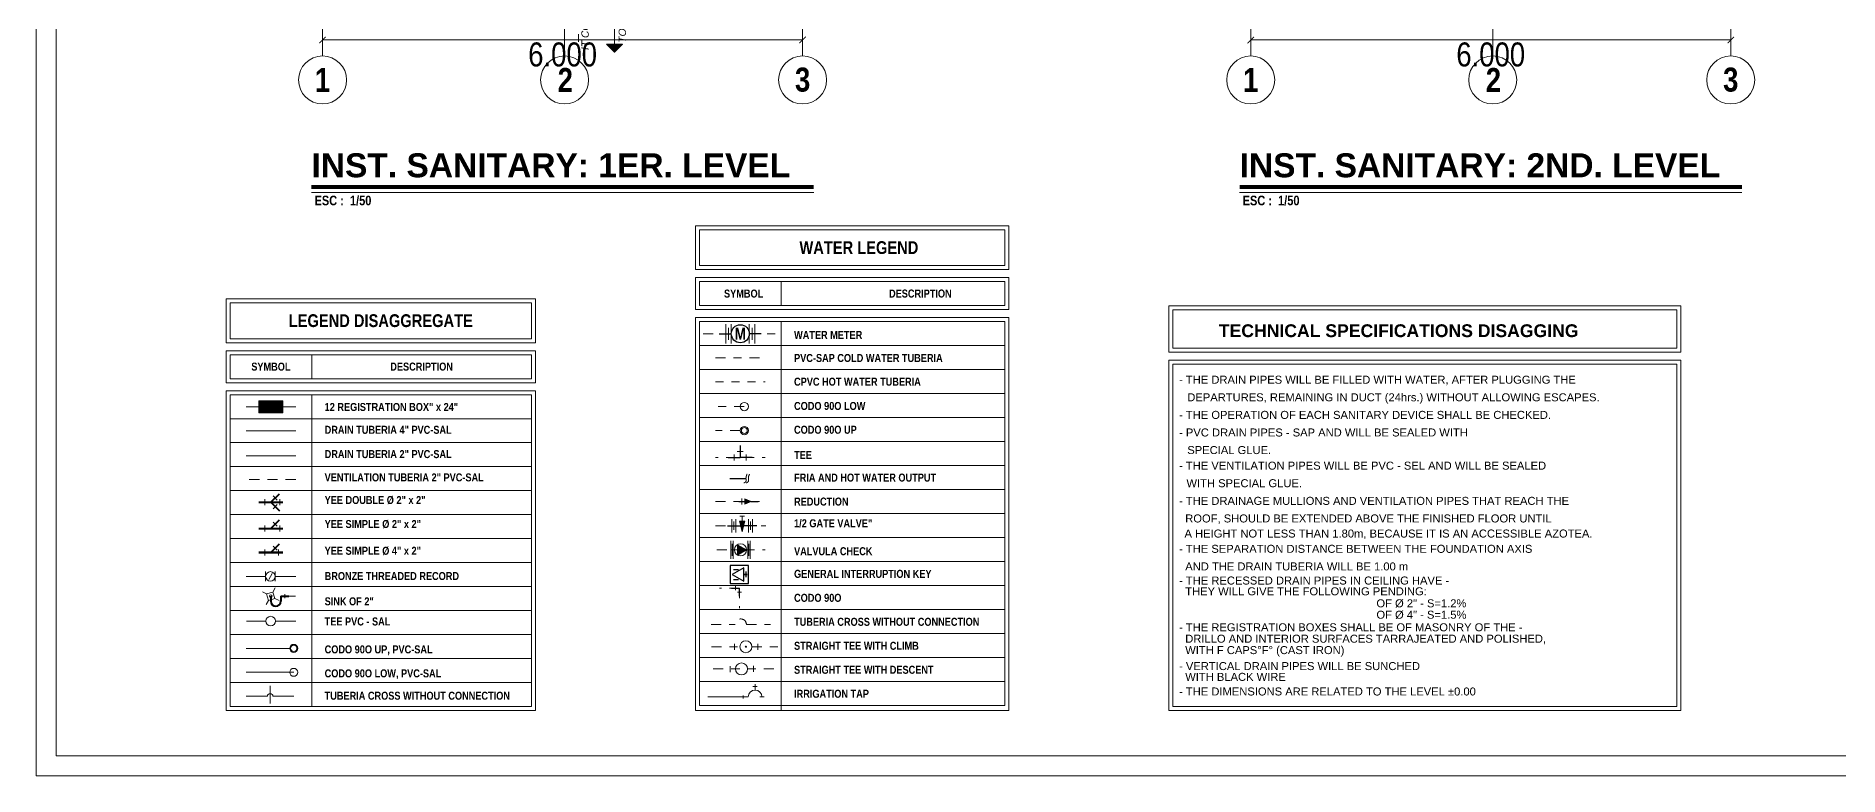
# Model space of a CAD drawing. Header units: millimetres. Extents: x 56 to 215, y 47 to 103.
# Drawn here: x 110.65 to 133.19, y 46.55 to 55.8 of the extents above; entities that cross this region are included whole.
import ezdxf
from ezdxf.enums import TextEntityAlignment as Align

# ---------------------------------------------------------------- set-up
doc = ezdxf.new("R2010")
doc.units = ezdxf.units.MM
for name, pattern in [('ACAD_ISO04W100', [30.5, 24, -3, 0.5, -3]), ('CONTINUA', [0]), ('DASHDOT2', [0.5, 0.25, -0.125, 0, -0.125]), ('DASHED', [19.05, 12.7, -6.35]), ('DIVIDE2', [0.625, 0.25, -0.125, 0, -0.125, 0, -0.125])]:
    doc.linetypes.add(name, pattern=pattern)
doc.layers.add('G_Acotación', color=171, linetype='Continuous')
for name, color, linetype, lineweight in [('G_Complemento', 30, 'Continuous', 20), ('G_Ejes', 253, 'Continuous', 20), ('G_Texto', 122, 'Continuous', 20), ('IS_Accesorios Desagüe', 3, 'Continuous', 20), ('IS_Agua Caliente', 22, 'DIVIDE2', 25), ('IS_Agua Fria', 140, 'DASHDOT2', 25), ('IS_Tuberia 2', 11, 'Continuous', 40), ('IS_Tuberia 4', 5, 'Continuous', 80)]:
    doc.layers.add(name, color=color, linetype=linetype, lineweight=lineweight)
doc.styles.add('Acotacion', font='ARIALN.TTF')
doc.styles.add('AMBIENTES', font='ARIALNB.TTF', dxfattribs={"height": 0.15})
doc.styles.add('ARIAL', font='ariali.ttf', dxfattribs={"height": 0.12})
doc.styles.add('Cotas', font='ARIALNB.TTF', dxfattribs={"height": 0.1})
doc.styles.add('Eje', font='ARIALNB.TTF', dxfattribs={"height": 0.3})
doc.styles.add('F-1', font='arial.ttf', dxfattribs={"height": 0.3})
doc.styles.add('Notas', font='ARIALNB.TTF', dxfattribs={"height": 0.15})
doc.styles.add('Titulo', font='arialbd.ttf', dxfattribs={"height": 0.2})
doc.dimstyles.new('Lenin_50', dxfattribs={"dimtxt": 0.3, "dimasz": 0.08, "dimexe": 0.15, "dimexo": 0.2, "dimgap": 0.03, "dimtad": 2, "dimtih": 1, "dimtoh": 1, "dimlfac": -1, "dimzin": 4, "dimdsep": 46, "dimtxsty": 'Acotacion', "dimblk": 'ARCHTICK', "dimcen": 0.08, "dimclrd": 256, "dimclre": 256, "dimclrt": 4, "dimazin": 1, "dimtm": 1e-09, "dimtfac": 1, "dimtmove": 2, "dimatfit": 2, "dimfxl": 1, "dimtolj": 1, "dimlwd": 13, "dimlwe": 18, "dimarcsym": 0})

# ---------------------------------------------------------------- blocks, each defined once
blk = doc.blocks.new('Eri')
blk.add_line((-1.7, 0), (0, 0))
blk.add_circle((-2, 0), 0.3)
at = {"color": 1, "style": 'Eje', "flags": 4}
blk.add_attdef('H', text='', height=0.3, dxfattribs=at).set_placement((-2, 0), align=Align.MIDDLE_CENTER)
blk = doc.blocks.new('_ArchTick')
at = {"color": 0, "linetype": 'ByBlock', "const_width": 0.15}
blk.add_lwpolyline([(-0.5, -0.5), (0.5, 0.5)], dxfattribs=at)
blk = doc.blocks.new('*D699')
at = {"layer": 'Defpoints', "color": 0, "transparency": 16777216}
for p in [(125.833, 57.253), (131.833, 57.253), (131.833, 55.753)]:
    blk.add_point(p, dxfattribs=at)
at = {"layer": 'G_Acotación', "lineweight": 18, "transparency": 16777216}
for p, q in [((125.833, 57.053), (125.833, 55.603)), ((131.833, 57.053), (131.833, 55.603))]:
    blk.add_line(p, q, dxfattribs=at)
at = {"layer": 'G_Acotación', "lineweight": 13, "transparency": 16777216}
blk.add_line((125.833, 55.753), (131.833, 55.753), dxfattribs=at)
at = {"layer": 'G_Acotación', "lineweight": 13, "transparency": 16777216, "xscale": 0.08, "yscale": 0.08, "zscale": 0.08, "rotation": 180}
blk.add_blockref('_ArchTick', (125.833, 55.753), dxfattribs=at)
at = {"layer": 'G_Acotación', "lineweight": 13, "transparency": 16777216, "xscale": 0.08, "yscale": 0.08, "zscale": 0.08}
blk.add_blockref('_ArchTick', (131.833, 55.753), dxfattribs=at)
at = {"layer": 'G_Acotación', "color": 4, "lineweight": 5, "transparency": 16777216, "insert": (128.833, 55.57), "char_height": 0.3, "attachment_point": 5, "style": 'Acotacion'}
blk.add_mtext('\\A1;6.000', dxfattribs=at)
blk = doc.blocks.new('*D713')
at = {"layer": 'Defpoints', "color": 0, "transparency": 16777216}
for p in [(114.233, 57.253), (120.233, 57.253), (120.233, 55.753)]:
    blk.add_point(p, dxfattribs=at)
at = {"layer": 'G_Acotación', "lineweight": 18, "transparency": 16777216}
for p, q in [((114.233, 57.053), (114.233, 55.603)), ((120.233, 57.053), (120.233, 55.603))]:
    blk.add_line(p, q, dxfattribs=at)
at = {"layer": 'G_Acotación', "lineweight": 13, "transparency": 16777216}
blk.add_line((114.233, 55.753), (120.233, 55.753), dxfattribs=at)
at = {"layer": 'G_Acotación', "lineweight": 13, "transparency": 16777216, "xscale": 0.08, "yscale": 0.08, "zscale": 0.08, "rotation": 180}
blk.add_blockref('_ArchTick', (114.233, 55.753), dxfattribs=at)
at = {"layer": 'G_Acotación', "lineweight": 13, "transparency": 16777216, "xscale": 0.08, "yscale": 0.08, "zscale": 0.08}
blk.add_blockref('_ArchTick', (120.233, 55.753), dxfattribs=at)
at = {"layer": 'G_Acotación', "color": 4, "lineweight": 5, "transparency": 16777216, "insert": (117.233, 55.57), "char_height": 0.3, "attachment_point": 5, "style": 'Acotacion'}
blk.add_mtext('\\A1;6.000', dxfattribs=at)
blk = doc.blocks.new('Titulo')
at = {"style": 'Titulo', "oblique": 20, "flags": 4}
blk.add_attdef('TITULO', (0.026, 0.189), '', height=0.3, dxfattribs=at)
at = {"oblique": 20, "flags": 4}
blk.add_attdef('ESCALA', (0.26, -0.101), '', height=0.11, dxfattribs=at)
blk = doc.blocks.new('Medidor')
at = {"lineweight": 30}
for p, q in [((-0.175, 0), (-0.075, 0)), ((0.175, 0), (0.075, 0))]:
    blk.add_line(p, q, dxfattribs=at)
at = {"lineweight": 20}
for p, q in [((-0.122, 0.08), (-0.122, -0.08)), ((-0.099, 0.05), (-0.099, -0.05)), ((-0.075, 0.08), (-0.075, -0.08)), ((0.075, 0.08), (0.075, -0.08)), ((0.099, 0.05), (0.099, -0.05)), ((0.122, 0.08), (0.122, -0.08))]:
    blk.add_line(p, q, dxfattribs=at)
at = {"lineweight": 30}
blk.add_circle((0, 0), 0.075, dxfattribs=at)
blk = doc.blocks.new('Subida agua')
blk.add_circle((0, 0), 0.035)
blk = doc.blocks.new('Tee')
at = {"lineweight": 30}
for p in [(-0.1, 0), (0, 0.1), (0.1, 0)]:
    blk.add_line(p, (0, 0), dxfattribs=at)
at = {"lineweight": 20}
for p, q in [((-0.05, 0.025), (-0.05, -0.025)), ((-0.025, 0.05), (0.025, 0.05)), ((0.05, 0.025), (0.05, -0.025))]:
    blk.add_line(p, q, dxfattribs=at)
blk = doc.blocks.new('Salida agua')
blk.add_line((0, 0), (0, 0.1))
at = {"lineweight": 20}
for points in [[(-0.027, 0.102), (-0.021, 0.113), (0, 0.115), (0.015, 0.117), (0.028, 0.122)], [(-0.027, 0.087), (-0.021, 0.098), (0, 0.1), (0.015, 0.102), (0.028, 0.107)]]:
    blk.add_spline(points, degree=3, dxfattribs=at)
blk = doc.blocks.new('Valvula de compuerta')
blk.add_hatch(color=256).paths.add_polyline_path([(0, -0.073), (0.033, 0.055), (-0.033, 0.055)])
at = {"lineweight": 30}
for p, q in [((-0.175, 0), (-0.019, 0)), ((0.175, 0), (0.021, 0))]:
    blk.add_line(p, q, dxfattribs=at)
for p, q in [((-0.122, 0.08), (-0.122, -0.08)), ((-0.099, 0.05), (-0.099, -0.05)), ((-0.075, 0.08), (-0.075, -0.08)), ((-0.028, 0.116), (0.028, 0.116)), ((0, 0.055), (0, 0.116)), ((0.075, 0.08), (0.075, -0.08)), ((0.099, 0.05), (0.099, -0.05)), ((0.122, 0.08), (0.122, -0.08))]:
    blk.add_line(p, q)
blk.add_lwpolyline([(0, -0.073), (-0.033, 0.055), (0.033, 0.055), (0, -0.073)])
blk = doc.blocks.new('Valvula check')
h = blk.add_hatch(color=256)
h.paths.add_polyline_path([(0, 0.05), (0, -0.025), (0.043, -0.025)])
h.paths.add_polyline_path([(0, 0.05), (-0.043, -0.025), (0, -0.025)])
for p, q in [((-0.075, 0.08), (0.075, 0.08)), ((-0.075, 0.06), (0.075, 0.06)), ((-0.05, 0.07), (0.05, 0.07)), ((0, 0.08), (0, -0.08)), ((-0.075, -0.06), (0.075, -0.06)), ((-0.075, -0.08), (0.075, -0.08)), ((-0.05, -0.07), (0.05, -0.07))]:
    blk.add_line(p, q)
blk.add_lwpolyline([(0, 0.05), (-0.043, -0.025), (0.043, -0.025)], close=True)
blk.add_circle((0, 0), 0.05)
blk = doc.blocks.new('Reducción')
blk.add_hatch(color=256).paths.add_polyline_path([(0.079, 0), (0.025, 0.023), (0.025, -0.023)])
at = {"lineweight": 30}
for p, q in [((-0.025, 0), (0.025, 0)), ((0.079, 0), (0.136, 0))]:
    blk.add_line(p, q, dxfattribs=at)
blk.add_line((0, 0.025), (0, -0.025))
blk.add_lwpolyline([(0.079, 0), (0.025, 0.023), (0.025, -0.023)], close=True)
blk = doc.blocks.new('CAJA REG 12x24')
at = {"lineweight": 9}
h = blk.add_hatch(dxfattribs=at)
h.set_pattern_fill('LINE', color=11, scale=0.1, angle=45, style=0)
h.set_pattern_definition([(45, (-80.024122, -246.311771), (-0.00883883476, 0.00883883476), [])])
h.paths.add_polyline_path([(-0.01, 0.29), (-0.29, 0.29), (-0.29, -0.29), (-0.01, -0.29)])
at = {"color": 20, "lineweight": 20}
for p, q in [((0, 0.3), (-0.3, 0.3)), ((-0.3, 0.3), (-0.3, -0.3)), ((0, 0.3), (0, -0.3)), ((0, -0.3), (-0.3, -0.3))]:
    blk.add_line(p, q, dxfattribs=at)
at = {"color": 11, "lineweight": 9}
for p, q in [((-0.29, 0.29), (-0.29, -0.29)), ((-0.01, 0.29), (-0.29, 0.29)), ((-0.01, 0.29), (-0.01, -0.29)), ((-0.01, -0.29), (-0.29, -0.29))]:
    blk.add_line(p, q, dxfattribs=at)
blk = doc.blocks.new('Yee simple 4-2')
at = {"lineweight": 80}
blk.add_line((-0.1, 0), (0.1, 0), dxfattribs=at)
at = {"lineweight": 20}
for p, q in [((-0.05, -0.025), (-0.05, 0.025)), ((0.053, 0.018), (0.018, 0.053)), ((0.063, -0.025), (0.063, 0.025))]:
    blk.add_line(p, q, dxfattribs=at)
at = {"lineweight": 40}
blk.add_line((0, 0), (0.071, 0.071), dxfattribs=at)
blk = doc.blocks.new('Yee simple 2-2')
at = {"lineweight": 40}
for p, q in [((-0.1, 0), (0.1, 0)), ((0, 0), (0.071, 0.071))]:
    blk.add_line(p, q, dxfattribs=at)
at = {"lineweight": 20}
for p, q in [((-0.05, -0.025), (-0.05, 0.025)), ((0.053, 0.018), (0.018, 0.053)), ((0.075, -0.025), (0.075, 0.025))]:
    blk.add_line(p, q, dxfattribs=at)
blk = doc.blocks.new('Registro roscado')
for p, q in [((-0.05, 0.05), (-0.05, -0.05)), ((-0.018, -0.032), (0.018, 0.032)), ((0.05, 0.05), (0.05, -0.05))]:
    blk.add_line(p, q)
at = {"lineweight": 20}
blk.add_circle((0, 0), 0.05, dxfattribs=at)
blk = doc.blocks.new('Sumidero')
at = {"lineweight": 20}
for p, q in [((0.055, 0.229), (0.028, 0.177)), ((-0.104, 0.18), (-0.052, 0.153)), ((-0.028, 0.073), (-0.055, 0.021)), ((0.052, 0.097), (0.104, 0.07)), ((-0.025, -0.05), (0.025, -0.05))]:
    blk.add_line(p, q, dxfattribs=at)
at = {"lineweight": 40}
for p, q in [((0, 0.125), (-0.063, 0.125)), ((0, 0), (-0.063, 0)), ((0, 0), (0, -0.1))]:
    blk.add_line(p, q, dxfattribs=at)
at = {"lineweight": 20}
blk.add_lwpolyline([(-0.028, 0.073), (0.052, 0.097), (0.028, 0.177), (-0.052, 0.153)], close=True, dxfattribs=at)
blk.add_circle((0, 0.125), 0.0165, dxfattribs=at)
at = {"lineweight": 40}
blk.add_arc((-0.063, 0.062), 0.0625, 90, 270, dxfattribs=at)
blk = doc.blocks.new('Subida desague')
blk.add_circle((0, 0), 0.05)
blk = doc.blocks.new('Llave_General')
for p, q in [((-0.075, 0.174), (-0.012, 0.174)), ((-0.075, 0.051), (-0.012, 0.051)), ((0.08, 0.149), (0.08, 0.077))]:
    blk.add_line(p, q)
at = {"lineweight": 35}
blk.add_line((0.055, 0.113), (0.099, 0.113), dxfattribs=at)
at = {"linetype": 'ByBlock', "lineweight": 30, "ltscale": 0.5}
blk.add_lwpolyline([(-0.113, 0), (0.113, 0), (0.113, 0.226), (-0.113, 0.226)], close=True, dxfattribs=at)
at = {"linetype": 'Continuous'}
blk.add_lwpolyline([(-0.088, 0.113), (0.055, 0.03), (0.055, 0.196)], close=True, dxfattribs=at)
blk = doc.blocks.new('Codo 90')
at = {"lineweight": 30}
for p in [(0.1, 0), (0, -0.1)]:
    blk.add_line(p, (0, 0), dxfattribs=at)
for p, q in [((0.05, 0.025), (0.05, -0.025)), ((0.025, -0.05), (-0.025, -0.05))]:
    blk.add_line(p, q)

msp = doc.modelspace()

# ---------------------------------------------------------------- hatches: boundary and pattern name
at = {"layer": 'IS_Accesorios Desagüe', "lineweight": 5, "ltscale": 0.5}
h = msp.add_hatch(dxfattribs=at)
h.set_pattern_fill('LINE', color=6, scale=0.05, angle=45, style=0)
h.set_pattern_definition([(135, (-26.462325, 16.5667846), (0.00441941738, 0.00441941738), [])])
h.paths.add_polyline_path([(117.9828, 55.6989), (117.7828, 55.6989), (117.8828, 55.5989)])

# ---------------------------------------------------------------- linework, layer by layer
at = {"lineweight": 5}
for points in [[(151.7019, 46.547), (151.7019, 74.1029), (110.6519, 74.1029), (110.6519, 46.547)], [(151.4519, 46.797), (151.4519, 73.8529), (110.9019, 73.8529), (110.9019, 46.797)]]:
    msp.add_lwpolyline(points, close=True, dxfattribs=at)
at = {"layer": 'G_Complemento', "lineweight": 5}
for p, q in [((119.9643, 52.4302), (119.9643, 52.7302)), ((119.9643, 52.2302), (119.9643, 47.3663)), ((118.9439, 51.9302), (122.761, 51.9302)), ((114.0972, 51.5163), (114.0972, 51.8163)), ((118.9439, 51.6302), (122.761, 51.6302)), ((113.0768, 51.3163), (113.0768, 47.4163)), ((114.0972, 51.3163), (114.0972, 47.4163)), ((116.8439, 51.3163), (116.8439, 47.4163)), ((118.9439, 51.3302), (122.761, 51.3302)), ((113.0768, 51.0163), (116.8439, 51.0163)), ((118.9439, 51.0302), (122.761, 51.0302)), ((113.0768, 50.7163), (116.8439, 50.7163)), ((118.9439, 50.7302), (122.761, 50.7302)), ((113.0768, 50.4163), (116.8439, 50.4163)), ((118.9439, 50.4302), (122.761, 50.4302)), ((113.0768, 50.1163), (116.8439, 50.1163)), ((118.9439, 50.1302), (122.761, 50.1302)), ((113.0768, 49.8163), (116.8439, 49.8163)), ((118.9439, 49.8302), (122.761, 49.8302)), ((113.0768, 49.5163), (116.8439, 49.5163)), ((118.9439, 49.5302), (122.761, 49.5302)), ((113.0768, 49.2163), (116.8439, 49.2163)), ((113.0768, 48.9163), (116.8439, 48.9163)), ((118.9439, 48.9302), (122.761, 48.9302)), ((113.0768, 48.6163), (116.8439, 48.6163)), ((118.9439, 48.6302), (122.761, 48.6302)), ((113.0768, 48.3163), (116.8439, 48.3163)), ((118.9439, 48.3302), (122.761, 48.3302)), ((113.0768, 48.0163), (116.8439, 48.0163)), ((118.9439, 48.0302), (122.761, 48.0302)), ((113.0768, 47.7163), (116.8439, 47.7163)), ((118.9439, 47.7302), (122.761, 47.7302)), ((118.9439, 47.4302), (122.761, 47.4302))]:
    msp.add_line(p, q, dxfattribs=at)
at = {"layer": 'G_Complemento', "lineweight": 5, "ltscale": 0.25}
for p, q in [((124.859, 52.3792), (131.159, 52.3792)), ((124.859, 52.3789), (124.859, 51.8968)), ((131.159, 52.3792), (131.159, 51.897)), ((124.859, 51.897), (131.159, 51.897))]:
    msp.add_line(p, q, dxfattribs=at)
at = {"layer": 'G_Complemento', "color": 2, "lineweight": 5, "ltscale": 0.25}
for p, q in [((124.861, 51.697), (124.861, 47.4163)), ((124.861, 51.697), (131.161, 51.697)), ((131.161, 51.697), (131.161, 47.4163)), ((124.861, 47.4163), (131.161, 47.4163))]:
    msp.add_line(p, q, dxfattribs=at)
at = {"layer": 'G_Complemento', "color": 7, "lineweight": 5}
for points in [[(118.8939, 52.8802), (122.811, 52.8802), (122.811, 53.4302), (118.8939, 53.4302)], [(118.8939, 52.3802), (122.811, 52.3802), (122.811, 52.7802), (118.8939, 52.7802)], [(113.0268, 51.9663), (116.8939, 51.9663), (116.8939, 52.5163), (113.0268, 52.5163)], [(118.8939, 52.2802), (122.811, 52.2802), (122.811, 47.3663), (118.8939, 47.3663)], [(124.809, 51.847), (131.209, 51.847), (131.209, 52.4292), (124.809, 52.4292)], [(113.0268, 51.4663), (116.8939, 51.4663), (116.8939, 51.8663), (113.0268, 51.8663)], [(124.811, 47.3663), (131.211, 47.3663), (131.211, 51.747), (124.811, 51.747)], [(113.0268, 51.3663), (116.8939, 51.3663), (116.8939, 47.3663), (113.0268, 47.3663)]]:
    msp.add_lwpolyline(points, close=True, dxfattribs=at)
at = {"layer": 'G_Complemento', "lineweight": 5}
for points in [[(118.9439, 52.9302), (122.761, 52.9302), (122.761, 53.3802), (118.9439, 53.3802)], [(118.9439, 52.4302), (122.761, 52.4302), (122.761, 52.7302), (118.9439, 52.7302)], [(113.0768, 52.0163), (116.8439, 52.0163), (116.8439, 52.4663), (113.0768, 52.4663)], [(124.859, 51.897), (131.159, 51.897), (131.159, 52.3792), (124.859, 52.3792)], [(118.9439, 52.2302), (122.761, 52.2302), (122.761, 49.2302), (118.9439, 49.2302)], [(113.0768, 51.5163), (116.8439, 51.5163), (116.8439, 51.8163), (113.0768, 51.8163)], [(118.9439, 51.6302), (122.761, 51.6302), (122.761, 47.4302), (118.9439, 47.4302)], [(124.861, 47.4163), (131.161, 47.4163), (131.161, 51.697), (124.861, 51.697)], [(113.0768, 51.3163), (116.8439, 51.3163), (116.8439, 47.4163), (113.0768, 47.4163)]]:
    msp.add_lwpolyline(points, close=True, dxfattribs=at)
at = {"layer": 'G_Texto', "lineweight": 5, "const_width": 0.05}
for points in [[(114.0942, 53.9146), (120.3714, 53.9146)], [(125.6942, 53.9146), (131.9714, 53.9146)]]:
    msp.add_lwpolyline(points, dxfattribs=at)
at = {"layer": 'G_Texto', "lineweight": 5}
for points in [[(114.0942, 53.8463), (120.3714, 53.8463)], [(125.6942, 53.8463), (131.9714, 53.8463)]]:
    msp.add_lwpolyline(points, dxfattribs=at)
at = {"layer": 'IS_Accesorios Desagüe', "linetype": 'ACAD_ISO04W100', "lineweight": 5, "ltscale": 0.01}
for p, q in [((119.3831, 48.1988), (119.3831, 48.1238)), ((119.6729, 48.201), (119.6729, 48.126)), ((119.3283, 47.9212), (119.3283, 47.8462)), ((119.6181, 47.9234), (119.6181, 47.8484))]:
    msp.add_line(p, q, dxfattribs=at)
at = {"layer": 'IS_Accesorios Desagüe', "lineweight": 5}
for p, q in [((119.4899, 47.5531), (119.4899, 47.5161)), ((119.6661, 47.6664), (119.6115, 47.6664)), ((119.6388, 47.6219), (119.6388, 47.6945)), ((119.0493, 47.5361), (119.553, 47.5361)), ((119.7519, 47.5361), (119.6973, 47.5361))]:
    msp.add_line(p, q, dxfattribs=at)
at = {"layer": 'IS_Accesorios Desagüe', "linetype": 'CONTINUA', "lineweight": 5}
msp.add_lwpolyline([(117.9828, 55.6989), (117.7828, 55.6989), (117.7828, 55.6989), (117.8828, 55.5989), (117.9828, 55.6989)], dxfattribs=at)
at = {"layer": 'IS_Accesorios Desagüe', "linetype": 'Continuous', "lineweight": 5, "ltscale": 0.13}
for centre in [(119.5237, 48.1635), (119.4689, 47.8859)]:
    msp.add_circle(centre, 0.075, dxfattribs=at)
at = {"layer": 'IS_Accesorios Desagüe', "linetype": 'ACAD_ISO04W100', "lineweight": 5, "ltscale": 0.13}
msp.add_circle((119.5237, 48.1635), 0.00704, dxfattribs=at)
at = {"layer": 'IS_Accesorios Desagüe', "lineweight": 5}
msp.add_arc((119.6388, 47.5361), 0.0858, 0, 180, dxfattribs=at)
at = {"layer": 'IS_Agua Caliente', "lineweight": 5, "ltscale": 0.2}
msp.add_line((119.1439, 51.4781), (119.7643, 51.4781), dxfattribs=at)
at = {"layer": 'IS_Agua Fria', "lineweight": 5, "ltscale": 0.4}
msp.add_line((117.4328, 69.2279), (117.4328, 55.6205), dxfattribs=at)
at = {"layer": 'IS_Agua Fria', "lineweight": 5, "ltscale": 0.5}
for p, q in [((118.9888, 52.0781), (119.3416, 52.0781)), ((119.5666, 52.0781), (119.9194, 52.0781)), ((119.1439, 51.7781), (119.7643, 51.7781)), ((119.5041, 51.1674), (119.1439, 51.1674)), ((119.4516, 50.8674), (119.1439, 50.8674)), ((119.4041, 50.5318), (119.1439, 50.5318)), ((119.5041, 50.5318), (119.7643, 50.5318)), ((119.1445, 49.9796), (119.7711, 49.9796)), ((119.1439, 49.6763), (119.3755, 49.6763)), ((119.4916, 49.6763), (119.7711, 49.6763)), ((119.1589, 49.3763), (119.4061, 49.3761)), ((119.5067, 49.3763), (119.7643, 49.3763)), ((119.4421, 48.8971), (119.1921, 48.8971)), ((119.4421, 48.8971), (119.4421, 48.6471)), ((119.0957, 48.1635), (119.4487, 48.1635)), ((119.5987, 48.1635), (119.9643, 48.1635)), ((119.1142, 47.8859), (119.5439, 47.8859)), ((119.872, 47.8859), (119.3939, 47.8859))]:
    msp.add_line(p, q, dxfattribs=at)
msp.add_lwpolyline([(119.0887, 48.441), (119.3887, 48.441, -1), (119.5303, 48.441), (119.8303, 48.441)], format="xyb", dxfattribs=at)
at = {"layer": 'IS_Tuberia 2', "lineweight": 5}
for p, q in [((113.8972, 50.5535), (113.2768, 50.5535)), ((113.2768, 49.0434), (113.5212, 49.0434)), ((113.6412, 49.0434), (113.8972, 49.0434)), ((113.7097, 48.7952), (113.8938, 48.7952)), ((113.2801, 48.4847), (113.5245, 48.4847)), ((113.6445, 48.4847), (113.9005, 48.4847)), ((113.2768, 48.1434), (113.8226, 48.1434)), ((113.2768, 47.8434), (113.8726, 47.8434))]:
    msp.add_line(p, q, dxfattribs=at)
at = {"layer": 'IS_Tuberia 2', "linetype": 'DASHED', "lineweight": 5, "ltscale": 0.01}
msp.add_line((113.8972, 50.2535), (113.2768, 50.2535), dxfattribs=at)
at = {"layer": 'IS_Tuberia 4', "color": 1, "lineweight": 5}
msp.add_line((117.8828, 57.2529), (117.8828, 55.6989), dxfattribs=at)
at = {"layer": 'IS_Tuberia 4', "lineweight": 5, "ltscale": 0.009}
for p, q in [((113.2768, 51.1642), (113.437, 51.1642)), ((113.737, 51.1642), (113.8972, 51.1642)), ((113.2768, 50.8642), (113.8972, 50.8642))]:
    msp.add_line(p, q, dxfattribs=at)
at = {"layer": 'IS_Tuberia 4', "lineweight": 5}
msp.add_line((113.5777, 47.6732), (113.5777, 47.4516), dxfattribs=at)
at = {"layer": 'IS_Tuberia 4', "lineweight": 5, "ltscale": 0.0095}
for p, q in [((113.2768, 47.5434), (113.5427, 47.5434)), ((113.6127, 47.5434), (113.8726, 47.5434))]:
    msp.add_line(p, q, dxfattribs=at)
msp.add_arc((113.5777, 47.5434), 0.035, 0, 180, dxfattribs=at)

# ---------------------------------------------------------------- block references
at = {"lineweight": 5}
msp.add_blockref('Llave_General', (119.4421, 48.9552), dxfattribs=at)
at = {"layer": 'G_Ejes', "lineweight": 5}
ref = msp.add_blockref('Eri', (114.2328, 57.2529), dxfattribs=dict(at, rotation=90))
ref.add_attrib('H', '1', dxfattribs={"layer": '0', "color": 1, "height": 0.3, "style": 'Eje', "flags": 4}).set_placement((114.2328, 55.2529), align=Align.MIDDLE_CENTER)
ref = msp.add_blockref('Eri', (117.2578, 57.2529), dxfattribs=dict(at, xscale=-1, rotation=270))
ref.add_attrib('H', '2', dxfattribs={"layer": '0', "color": 1, "height": 0.3, "style": 'Eje', "flags": 4}).set_placement((117.2664, 55.2529), align=Align.MIDDLE_CENTER)
ref = msp.add_blockref('Eri', (120.2328, 57.2529), dxfattribs=dict(at, rotation=90))
ref.add_attrib('H', '3', dxfattribs={"layer": '0', "color": 1, "height": 0.3, "style": 'Eje', "flags": 4}).set_placement((120.2328, 55.258), align=Align.MIDDLE_CENTER)
ref = msp.add_blockref('Eri', (125.8328, 57.2529), dxfattribs=dict(at, rotation=90))
ref.add_attrib('H', '1', dxfattribs={"layer": '0', "color": 1, "height": 0.3, "style": 'Eje', "flags": 4}).set_placement((125.8328, 55.2529), align=Align.MIDDLE_CENTER)
ref = msp.add_blockref('Eri', (128.8578, 57.2529), dxfattribs=dict(at, xscale=-1, rotation=270))
ref.add_attrib('H', '2', dxfattribs={"layer": '0', "color": 1, "height": 0.3, "style": 'Eje', "flags": 4}).set_placement((128.8664, 55.2529), align=Align.MIDDLE_CENTER)
ref = msp.add_blockref('Eri', (131.8328, 57.2529), dxfattribs=dict(at, rotation=90))
ref.add_attrib('H', '3', dxfattribs={"layer": '0', "color": 1, "height": 0.3, "style": 'Eje', "flags": 4}).set_placement((131.8328, 55.258), align=Align.MIDDLE_CENTER)
at = {"layer": 'G_Texto', "lineweight": 5}
ref = msp.add_blockref('Titulo', (114.0942, 53.8463), dxfattribs=at)
ref.add_attrib('TITULO', 'INST. SANITARY: 1ER. LEVEL', (114.0942, 54.0357), dxfattribs={"layer": '0', "height": 0.3, "style": 'Titulo', "flags": 4})
ref.add_attrib('ESCALA', ' ESC :  1/50', (114.0942, 53.6854), dxfattribs={"layer": '0', "height": 0.12, "style": 'Cotas', "flags": 4})
ref = msp.add_blockref('Titulo', (125.6942, 53.8463), dxfattribs=at)
ref.add_attrib('TITULO', 'INST. SANITARY: 2ND. LEVEL', (125.6942, 54.0357), dxfattribs={"layer": '0', "height": 0.3, "style": 'Titulo', "flags": 4})
ref.add_attrib('ESCALA', ' ESC :  1/50', (125.6942, 53.6854), dxfattribs={"layer": '0', "height": 0.12, "style": 'Cotas', "flags": 4})
at = {"layer": 'IS_Accesorios Desagüe', "lineweight": 5}
for name, p, xscale, yscale, zscale, rotation in [('Medidor', (119.4541, 52.0781), 1.5, 1.5, 1.5, 180.000000000013), ('CAJA REG 12x24', (113.587, 51.0892), 0.5, 0.5, 0.5, 270), ('Tee', (119.4541, 50.5318), -1.5, 1.5, 1.5, 359.9999999999962), ('Yee simple 2-2', (113.587, 49.97), -1.5, 1.5, 1.5, 180), ('Reducción', (119.473, 49.9796), -1.5, 1.5, 1.5, 180), ('Yee simple 4-2', (113.587, 49.3434), -1.5, -1.5, 1.5, 180), ('Valvula check', (119.4561, 49.3755), 1.5, 1.5, 1.5, 270), ('Registro roscado', (113.5812, 49.0429), 1.199999999999977, 1.199999999999977, 1.5, 359.9300369422515)]:
    msp.add_blockref(name, p, dxfattribs=dict(at, xscale=xscale, yscale=yscale, zscale=zscale, rotation=rotation))
for name, p, xscale, yscale, zscale in [('Subida agua', (119.5041, 51.1674), 1.5, 1.5, 1.5), ('Subida agua', (119.5041, 50.8674), 1.5, 1.5, 1.5), ('Subida agua', (119.5041, 50.8674), 1.049999999999955, 1.049999999999955, 1.049999999999955), ('Yee simple 2-2', (113.587, 49.97), 1.5, 1.5, 1.5), ('Yee simple 2-2', (113.587, 49.6434), 1.5, 1.5, 1.5), ('Valvula de compuerta', (119.4768, 49.6763), 1.049999999999955, 1.049999999999955, 1.2), ('Subida desague', (113.5845, 48.4842), 1.200000000000045, 1.200000000000045, 1.200000000000045), ('Subida desague', (113.8726, 48.1434), 0.7999999999999545, 0.7999999999999545, 0.7999999999999545)]:
    msp.add_blockref(name, p, dxfattribs=dict(at, xscale=xscale, yscale=yscale, zscale=zscale))
for name, p, rotation in [('Sumidero', (113.7097, 48.7952), 89.96685991421539), ('Codo 90', (119.4421, 48.8971), 270.0002453712057)]:
    msp.add_blockref(name, p, dxfattribs=dict(at, rotation=rotation))
at = {"layer": 'IS_Accesorios Desagüe', "lineweight": 5, "xscale": -1, "rotation": 359.999999999996}
for p in [(113.8726, 48.1434), (113.8726, 48.1434), (113.8726, 47.8434), (113.8726, 47.8434)]:
    msp.add_blockref('Subida desague', p, dxfattribs=at)
at = {"layer": 'IS_Agua Fria', "lineweight": 5, "ltscale": 0.5, "xscale": -2, "yscale": 2, "zscale": 2, "rotation": 270}
msp.add_blockref('Salida agua', (119.3249, 50.2674), dxfattribs=at)

# ---------------------------------------------------------------- texts
at = {"layer": 'G_Texto', "color": 7, "linetype": 'CONTINUA', "lineweight": 5, "style": 'ARIAL'}
for s, p in [('IT COMES FROM THE MAIN NETWORK', (117.5597, 55.6274)), ('TO THE MAIN MATRIX', (118.0248, 55.7188))]:
    msp.add_text(s, height=0.092, rotation=90, dxfattribs=at).set_placement(p)
at = {"layer": 'G_Texto', "lineweight": 5, "style": 'Cotas'}
for s, p in [('WATER METER', (120.1259, 52.0636)), ('PVC-SAP COLD WATER TUBERIA', (120.1259, 51.7753)), ('CPVC HOT WATER TUBERIA', (120.1259, 51.4788)), ('12 REGISTRATION BOX" x 24" ', (114.2588, 51.1626)), ('CODO 90O LOW', (120.1259, 51.1754)), ('DRAIN TUBERIA 4" PVC-SAL', (114.2588, 50.8771)), ('CODO 90O UP', (120.1259, 50.8777)), ('DRAIN TUBERIA 2" PVC-SAL', (114.2588, 50.5732)), ('TEE', (120.1259, 50.5626)), ('VENTILATION TUBERIA 2" PVC-SAL', (114.2588, 50.2817)), ('FRIA AND HOT WATER OUTPUT ', (120.1259, 50.2793)), ('YEE DOUBLE Ø 2" x 2"', (114.2588, 49.9988)), ('REDUCTION', (120.1259, 49.9793)), ('YEE SIMPLE Ø 2" x 2"', (114.2588, 49.6988)), ('1/2 GATE VALVE"', (120.1259, 49.7079)), ('YEE SIMPLE Ø 4" x 2"', (114.2588, 49.3639)), ('VALVULA CHECK', (120.1259, 49.3584)), ('GENERAL INTERRUPTION KEY', (120.1259, 49.0754)), ('BRONZE THREADED RECORD', (114.2588, 49.0478)), ('SINK OF 2"', (114.2588, 48.7314)), ('CODO 90O ', (120.1259, 48.7754)), ('TEE PVC - SAL', (114.2588, 48.4796)), ('TUBERIA CROSS WITHOUT CONNECTION', (120.1259, 48.4754)), ('STRAIGHT TEE WITH CLIMB', (120.1259, 48.1754)), ('CODO 90O UP, PVC-SAL', (114.2588, 48.1304)), ('CODO 90O LOW, PVC-SAL', (114.2588, 47.8304)), ('STRAIGHT TEE WITH DESCENT', (120.1259, 47.8754)), ('TUBERIA CROSS WITHOUT CONNECTION', (114.2588, 47.5507)), ('IRRIGATION TAP', (120.1259, 47.5754))]:
    msp.add_text(s, height=0.1, dxfattribs=at).set_placement(p, align=Align.MIDDLE_LEFT)
at = {"layer": 'G_Texto', "lineweight": 5, "style": 'AMBIENTES', "width": 1.2}
msp.add_text('TECHNICAL SPECIFICATIONS DISAGGING', height=0.16, rotation=360, dxfattribs=at).set_placement((125.4345, 52.0366))
at = {"layer": 'G_Texto', "lineweight": 5, "ltscale": 0.25, "style": 'F-1'}
for s, p in [('- THE DRAIN PIPES WILL BE FILLED WITH WATER, AFTER PLUGGING THE', (124.9376, 51.4536)), ('DEPARTURES, REMAINING IN DUCT (24hrs.) WITHOUT ALLOWING ESCAPES.', (125.0405, 51.2336)), ('- THE OPERATION OF EACH SANITARY DEVICE SHALL BE CHECKED.', (124.9376, 51.0136)), ('- PVC DRAIN PIPES - SAP AND WILL BE SEALED WITH', (124.9376, 50.7936)), ('- THE VENTILATION PIPES WILL BE PVC - SEL AND WILL BE SEALED ', (124.9376, 50.3788)), ('SPECIAL GLUE.', (125.0405, 50.5736)), ('WITH SPECIAL GLUE.', (125.0302, 50.1588)), ('- THE DRAINAGE MULLIONS AND VENTILATION PIPES THAT REACH THE', (124.9376, 49.9382)), ('ROOF, SHOULD BE EXTENDED ABOVE THE FINISHED FLOOR UNTIL', (125.0149, 49.7182)), ('A HEIGHT NOT LESS THAN 1.80m, BECAUSE IT IS AN ACCESSIBLE AZOTEA.', (125.0054, 49.5294)), ('- THE SEPARATION DISTANCE BETWEEN THE FOUNDATION AXIS', (124.9376, 49.3382)), ('AND THE DRAIN TUBERIA WILL BE 1.00 m', (125.0149, 49.1182)), ('- THE RECESSED DRAIN PIPES IN CEILING HAVE -', (124.9376, 48.9417)), ('THEY WILL GIVE THE FOLLOWING PENDING:', (125.0149, 48.8068)), ('OF %%C 2" - S=1.2%', (127.4044, 48.6565)), ('- THE REGISTRATION BOXES SHALL BE OF MASONRY OF THE -', (124.9376, 48.3568)), ('OF %%C 4" - S=1.5%', (127.4044, 48.5139)), ('DRILLO AND INTERIOR SURFACES TARRAJEATED AND POLISHED,', (125.0149, 48.2141)), ('WITH F CAPS%%DF%%D (CAST IRON)', (125.0149, 48.0715)), ('- VERTICAL DRAIN PIPES WILL BE SUNCHED ', (124.9376, 47.8715)), ('WITH BLACK WIRE', (125.0149, 47.7366)), ('- THE DIMENSIONS ARE RELATED TO THE LEVEL %%P0.00', (124.9376, 47.5539))]:
    msp.add_text(s, height=0.1, dxfattribs=at).set_placement(p)
at = {"layer": 'G_Texto', "lineweight": 5, "attachment_point": 5}
for s, insert, char_height, width, style in [('WATER LEGEND ', (120.9359, 53.1552), 0.16, 4.388408, 'AMBIENTES'), ('SYMBOL', (119.4953, 52.5802), 0.1, 1.3, 'Notas'), ('DESCRIPTION', (121.704, 52.5808), 0.1, 3.664745, 'Notas'), ('{\\fArial Narrow|b1|i0|c0|p34;LEGEND DISAGGREGATE}', (114.9604, 52.2413), 0.16, 3.767076, 'AMBIENTES'), ('SYMBOL', (113.587, 51.6663), 0.1, 1.020376, 'Notas'), ('DESCRIPTION', (115.4705, 51.6669), 0.1, 2.7467, 'Notas')]:
    msp.add_mtext(s, dxfattribs=dict(at, insert=insert, char_height=char_height, width=width, style=style))
at = {"layer": 'IS_Accesorios Desagüe', "lineweight": 5, "insert": (119.4541, 52.0781), "char_height": 0.15, "width": 0.24, "attachment_point": 5, "style": 'Cotas'}
msp.add_mtext('M', dxfattribs=at)

# ---------------------------------------------------------------- dimensions: what is measured, and where the dimension line sits
at = {"layer": 'G_Acotación', "lineweight": 5}
for base, p1, p2, picture, middle in [((120.2328, 55.7529), (114.2328, 57.2529), (120.2328, 57.2529), '*D713', (117.2328, 55.5697)), ((131.8328, 55.7529), (125.8328, 57.2529), (131.8328, 57.2529), '*D699', (128.8328, 55.5697))]:
    dim = msp.add_linear_dim(base=base, p1=p1, p2=p2, angle=180, dimstyle='Lenin_50', override={"dimdec": 3, "dimfxl": 0.06}, dxfattribs=at)
    dim.commit()
    dim.dimension.update_dxf_attribs({"geometry": picture, "text_midpoint": middle})

doc.saveas('drawing.dxf')
